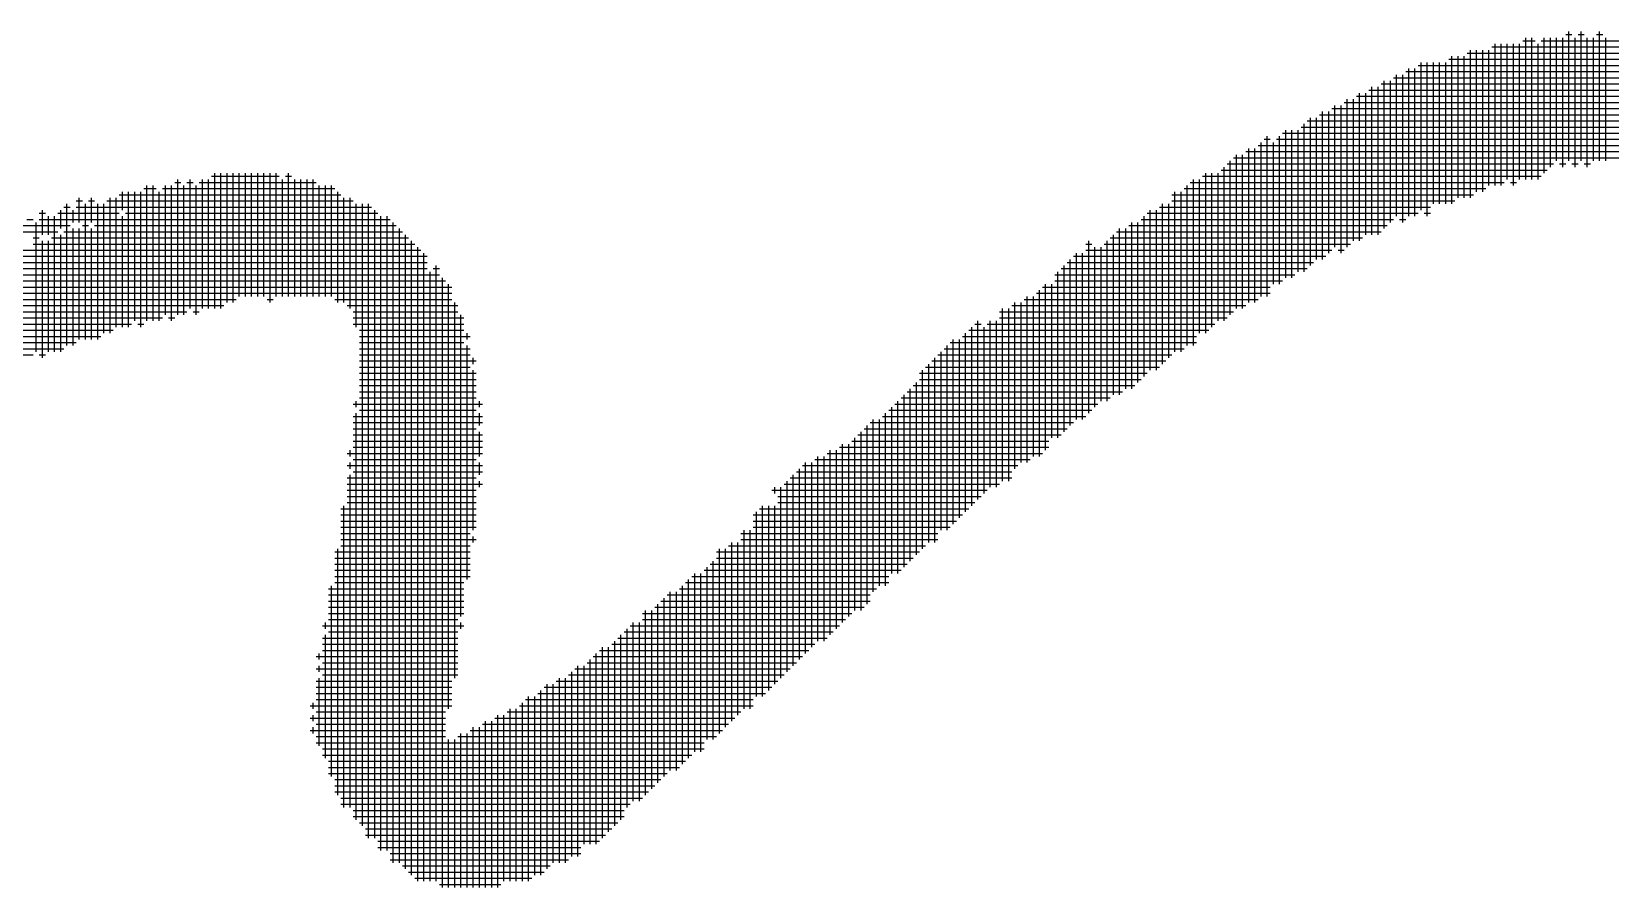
# Model space of a CAD drawing. Header units: feet. Extents: x 0 to 708085, y 0 to 237600.
# Drawn here: x 583791 to 584760, y 11336 to 11862 of the extents above; entities that cross this region are included whole.
import ezdxf

# ---------------------------------------------------------------- set-up
doc = ezdxf.new("R2010")
doc.units = ezdxf.units.FT
doc.header["$LTSCALE"] = 2200
doc.header["$MEASUREMENT"] = 0
doc.layers.add('CX-MISC', color=2, linetype='CONTINUOUS')

msp = doc.modelspace()

# ---------------------------------------------------------------- linework, layer by layer
at = {"layer": 'CX-MISC'}
for p, q in [((584708.32, 11771.14, 9817.04), (584708.32, 11858.08, 9817.04)), ((584712.1, 11771.14, 9817.04), (584712.1, 11858.08, 9817.04)), ((584719.66, 11774.92, 9817.04), (584719.66, 11858.08, 9817.04)), ((584723.44, 11778.7, 9817.04), (584723.44, 11858.08, 9817.04)), ((584727.22, 11782.48, 9817.04), (584727.22, 11858.08, 9817.04)), ((584731, 11778.7, 9817.04), (584731, 11858.08, 9817.04)), ((584732.89, 11859.97, 9817.04), (584736.67, 11859.97, 9817.04)), ((584734.78, 11782.48, 9817.04), (584734.78, 11861.86, 9817.04)), ((584738.56, 11778.7, 9817.04), (584738.56, 11858.08, 9817.04)), ((584740.45, 11859.97, 9817.04), (584744.23, 11859.97, 9817.04)), ((584742.34, 11782.48, 9817.04), (584742.34, 11861.86, 9817.04)), ((584746.12, 11778.7, 9817.04), (584746.12, 11858.08, 9817.04)), ((584749.9, 11782.48, 9817.04), (584749.9, 11858.08, 9817.04)), ((584751.79, 11859.97, 9817.04), (584755.57, 11859.97, 9817.04)), ((584753.68, 11782.48, 9817.04), (584753.68, 11861.86, 9817.04)), ((584757.46, 11782.48, 9817.04), (584757.46, 11858.08, 9817.04)), ((584672.41, 11848.63, 9817.04), (584789.59, 11848.63, 9817.04)), ((584674.3, 11759.8, 9817.04), (584674.3, 11850.52, 9817.04)), ((584678.08, 11763.58, 9817.04), (584678.08, 11850.52, 9817.04)), ((584681.86, 11763.58, 9817.04), (584681.86, 11850.52, 9817.04)), ((584685.64, 11767.36, 9817.04), (584685.64, 11850.52, 9817.04)), ((584687.53, 11852.41, 9817.04), (584782.03, 11852.41, 9817.04)), ((584689.42, 11767.36, 9817.04), (584689.42, 11854.3, 9817.04)), ((584693.2, 11767.36, 9817.04), (584693.2, 11854.3, 9817.04)), ((584696.98, 11771.14, 9817.04), (584696.98, 11854.3, 9817.04)), ((584700.76, 11767.36, 9817.04), (584700.76, 11854.3, 9817.04)), ((584704.54, 11771.14, 9817.04), (584704.54, 11854.3, 9817.04)), ((584706.43, 11856.19, 9817.04), (584713.99, 11856.19, 9817.04)), ((584715.88, 11771.14, 9817.04), (584715.88, 11854.3, 9817.04)), ((584717.77, 11856.19, 9817.04), (584774.47, 11856.19, 9817.04)), ((584636.5, 11748.46, 9817.04), (584636.5, 11839.18, 9817.04)), ((584640.28, 11748.46, 9817.04), (584640.28, 11839.18, 9817.04)), ((584642.17, 11841.07, 9817.04), (584804.71, 11841.07, 9817.04)), ((584644.06, 11752.24, 9817.04), (584644.06, 11842.96, 9817.04)), ((584647.84, 11748.46, 9817.04), (584647.84, 11842.96, 9817.04)), ((584651.62, 11756.02, 9817.04), (584651.62, 11842.96, 9817.04)), ((584655.4, 11756.02, 9817.04), (584655.4, 11842.96, 9817.04)), ((584659.18, 11756.02, 9817.04), (584659.18, 11842.96, 9817.04)), ((584661.07, 11844.85, 9817.04), (584800.93, 11844.85, 9817.04)), ((584662.96, 11756.02, 9817.04), (584662.96, 11846.74, 9817.04)), ((584666.74, 11759.8, 9817.04), (584666.74, 11846.74, 9817.04)), ((584670.52, 11759.8, 9817.04), (584670.52, 11846.74, 9817.04)), ((584619.49, 11829.73, 9817.04), (584823.61, 11829.73, 9817.04)), ((584621.38, 11740.9, 9817.04), (584621.38, 11831.62, 9817.04)), ((584625.16, 11744.68, 9817.04), (584625.16, 11831.62, 9817.04)), ((584627.05, 11833.51, 9817.04), (584819.83, 11833.51, 9817.04)), ((584628.94, 11748.46, 9817.04), (584628.94, 11835.4, 9817.04)), ((584632.72, 11744.68, 9817.04), (584632.72, 11835.4, 9817.04)), ((584634.61, 11837.29, 9817.04), (584812.27, 11837.29, 9817.04)), ((584598.7, 11729.56, 9817.04), (584598.7, 11820.28, 9817.04)), ((584602.48, 11733.34, 9817.04), (584602.48, 11820.28, 9817.04)), ((584604.37, 11822.17, 9817.04), (584834.95, 11822.17, 9817.04)), ((584606.26, 11733.34, 9817.04), (584606.26, 11824.06, 9817.04)), ((584610.04, 11737.12, 9817.04), (584610.04, 11824.06, 9817.04)), ((584611.93, 11825.95, 9817.04), (584827.39, 11825.95, 9817.04)), ((584613.82, 11737.12, 9817.04), (584613.82, 11827.84, 9817.04)), ((584617.6, 11737.12, 9817.04), (584617.6, 11827.84, 9817.04)), ((584581.69, 11810.83, 9817.04), (584846.29, 11810.83, 9817.04)), ((584583.58, 11722, 9817.04), (584583.58, 11812.72, 9817.04)), ((584587.36, 11725.78, 9817.04), (584587.36, 11812.72, 9817.04)), ((584589.25, 11814.61, 9817.04), (584842.51, 11814.61, 9817.04)), ((584591.14, 11729.56, 9817.04), (584591.14, 11816.5, 9817.04)), ((584594.92, 11725.78, 9817.04), (584594.92, 11816.5, 9817.04)), ((584596.81, 11818.39, 9817.04), (584842.51, 11818.39, 9817.04)), ((584560.9, 11710.66, 9817.04), (584560.9, 11801.38, 9817.04)), ((584564.68, 11710.66, 9817.04), (584564.68, 11801.38, 9817.04)), ((584568.46, 11714.44, 9817.04), (584568.46, 11801.38, 9817.04)), ((584570.35, 11803.27, 9817.04), (584853.85, 11803.27, 9817.04)), ((584572.24, 11714.44, 9817.04), (584572.24, 11805.16, 9817.04)), ((584574.13, 11807.05, 9817.04), (584850.07, 11807.05, 9817.04)), ((584576.02, 11718.22, 9817.04), (584576.02, 11808.94, 9817.04)), ((584579.8, 11722, 9817.04), (584579.8, 11808.94, 9817.04)), ((584538.22, 11695.54, 9817.04), (584538.22, 11790.04, 9817.04)), ((584542, 11695.54, 9817.04), (584542, 11790.04, 9817.04)), ((584543.89, 11791.93, 9817.04), (584861.41, 11791.93, 9817.04)), ((584545.78, 11699.32, 9817.04), (584545.78, 11793.82, 9817.04)), ((584547.67, 11795.71, 9817.04), (584551.45, 11795.71, 9817.04)), ((584549.56, 11699.32, 9817.04), (584549.56, 11797.6, 9817.04)), ((584553.34, 11706.88, 9817.04), (584553.34, 11793.82, 9817.04)), ((584555.23, 11795.71, 9817.04), (584857.63, 11795.71, 9817.04)), ((584557.12, 11706.88, 9817.04), (584557.12, 11797.6, 9817.04)), ((584559.01, 11799.49, 9817.04), (584857.63, 11799.49, 9817.04)), ((584524.99, 11780.59, 9817.04), (584725.33, 11780.59, 9817.04)), ((584526.88, 11687.98, 9817.04), (584526.88, 11782.48, 9817.04)), ((584528.77, 11784.37, 9817.04), (584865.19, 11784.37, 9817.04)), ((584530.66, 11691.76, 9817.04), (584530.66, 11786.26, 9817.04)), ((584534.44, 11691.76, 9817.04), (584534.44, 11786.26, 9817.04)), ((584536.33, 11788.15, 9817.04), (584861.41, 11788.15, 9817.04)), ((584729.11, 11780.59, 9817.04), (584732.89, 11780.59, 9817.04)), ((584736.67, 11780.59, 9817.04), (584740.45, 11780.59, 9817.04)), ((584744.23, 11780.59, 9817.04), (584748.01, 11780.59, 9817.04)), ((583880.5, 11687.98, 9817.04), (583880.5, 11771.14, 9817.04)), ((583888.06, 11691.76, 9817.04), (583888.06, 11771.14, 9817.04)), ((583895.62, 11691.76, 9817.04), (583895.62, 11771.14, 9817.04)), ((583899.4, 11691.76, 9817.04), (583899.4, 11771.14, 9817.04)), ((583901.29, 11773.03, 9817.04), (583942.87, 11773.03, 9817.04)), ((583903.18, 11691.76, 9817.04), (583903.18, 11774.92, 9817.04)), ((583906.96, 11691.76, 9817.04), (583906.96, 11774.92, 9817.04)), ((583910.74, 11695.54, 9817.04), (583910.74, 11774.92, 9817.04)), ((583914.52, 11695.54, 9817.04), (583914.52, 11774.92, 9817.04)), ((583918.3, 11699.32, 9817.04), (583918.3, 11774.92, 9817.04)), ((583922.08, 11699.32, 9817.04), (583922.08, 11774.92, 9817.04)), ((583925.86, 11699.32, 9817.04), (583925.86, 11774.92, 9817.04)), ((583929.64, 11699.32, 9817.04), (583929.64, 11774.92, 9817.04)), ((583933.42, 11699.32, 9817.04), (583933.42, 11774.92, 9817.04)), ((583937.2, 11695.54, 9817.04), (583937.2, 11774.92, 9817.04)), ((583940.98, 11699.32, 9817.04), (583940.98, 11774.92, 9817.04)), ((583944.76, 11699.32, 9817.04), (583944.76, 11771.14, 9817.04)), ((583946.65, 11773.03, 9817.04), (583950.43, 11773.03, 9817.04)), ((583948.54, 11699.32, 9817.04), (583948.54, 11774.92, 9817.04)), ((583952.32, 11699.32, 9817.04), (583952.32, 11771.14, 9817.04)), ((583956.1, 11699.32, 9817.04), (583956.1, 11771.14, 9817.04)), ((583959.88, 11699.32, 9817.04), (583959.88, 11771.14, 9817.04)), ((583963.66, 11699.32, 9817.04), (583963.66, 11771.14, 9817.04)), ((584504.2, 11669.08, 9817.04), (584504.2, 11771.14, 9817.04)), ((584507.98, 11676.64, 9817.04), (584507.98, 11771.14, 9817.04)), ((584509.87, 11773.03, 9817.04), (584717.77, 11773.03, 9817.04)), ((584511.76, 11676.64, 9817.04), (584511.76, 11774.92, 9817.04)), ((584515.54, 11680.42, 9817.04), (584515.54, 11774.92, 9817.04)), ((584519.32, 11684.2, 9817.04), (584519.32, 11774.92, 9817.04)), ((584521.21, 11776.81, 9817.04), (584721.55, 11776.81, 9817.04)), ((584523.1, 11684.2, 9817.04), (584523.1, 11778.7, 9817.04)), ((583844.59, 11761.69, 9817.04), (583980.67, 11761.69, 9817.04)), ((583846.48, 11752.24, 9817.04), (583846.48, 11763.58, 9817.04)), ((583850.26, 11680.42, 9817.04), (583850.26, 11763.58, 9817.04)), ((583854.04, 11684.2, 9817.04), (583854.04, 11763.58, 9817.04)), ((583857.82, 11680.42, 9817.04), (583857.82, 11763.58, 9817.04)), ((583859.71, 11765.47, 9817.04), (583867.27, 11765.47, 9817.04)), ((583861.6, 11684.2, 9817.04), (583861.6, 11767.36, 9817.04)), ((583865.38, 11684.2, 9817.04), (583865.38, 11767.36, 9817.04)), ((583869.16, 11684.2, 9817.04), (583869.16, 11763.58, 9817.04)), ((583871.05, 11765.47, 9817.04), (583976.89, 11765.47, 9817.04)), ((583872.94, 11687.98, 9817.04), (583872.94, 11767.36, 9817.04)), ((583876.72, 11684.2, 9817.04), (583876.72, 11767.36, 9817.04)), ((583878.61, 11769.25, 9817.04), (583882.39, 11769.25, 9817.04)), ((583884.28, 11687.98, 9817.04), (583884.28, 11767.36, 9817.04)), ((583886.17, 11769.25, 9817.04), (583889.95, 11769.25, 9817.04)), ((583891.84, 11687.98, 9817.04), (583891.84, 11767.36, 9817.04)), ((583893.73, 11769.25, 9817.04), (583965.55, 11769.25, 9817.04)), ((583967.44, 11699.32, 9817.04), (583967.44, 11767.36, 9817.04)), ((583971.22, 11699.32, 9817.04), (583971.22, 11767.36, 9817.04)), ((583975, 11699.32, 9817.04), (583975, 11767.36, 9817.04)), ((583978.78, 11695.54, 9817.04), (583978.78, 11763.58, 9817.04)), ((584490.97, 11761.69, 9817.04), (584676.19, 11761.69, 9817.04)), ((584492.86, 11665.3, 9817.04), (584492.86, 11763.58, 9817.04)), ((584496.64, 11665.3, 9817.04), (584496.64, 11763.58, 9817.04)), ((584498.53, 11765.47, 9817.04), (584683.75, 11765.47, 9817.04)), ((584500.42, 11669.08, 9817.04), (584500.42, 11767.36, 9817.04)), ((584502.31, 11769.25, 9817.04), (584695.09, 11769.25, 9817.04)), ((584698.87, 11769.25, 9817.04), (584702.65, 11769.25, 9817.04)), ((583797.34, 11737.12, 9817.04), (583797.34, 11752.24, 9817.04)), ((583808.68, 11740.9, 9817.04), (583808.68, 11752.24, 9817.04)), ((583810.57, 11754.13, 9817.04), (583814.35, 11754.13, 9817.04)), ((583812.46, 11669.08, 9817.04), (583812.46, 11756.02, 9817.04)), ((583816.24, 11744.68, 9817.04), (583816.24, 11752.24, 9817.04)), ((583818.13, 11757.91, 9817.04), (583821.91, 11757.91, 9817.04)), ((583818.13, 11754.13, 9817.04), (583999.57, 11754.13, 9817.04)), ((583820.02, 11744.68, 9817.04), (583820.02, 11759.8, 9817.04)), ((583823.8, 11672.86, 9817.04), (583823.8, 11756.02, 9817.04)), ((583825.69, 11757.91, 9817.04), (583829.47, 11757.91, 9817.04)), ((583827.58, 11744.68, 9817.04), (583827.58, 11759.8, 9817.04)), ((583831.36, 11672.86, 9817.04), (583831.36, 11756.02, 9817.04)), ((583835.14, 11676.64, 9817.04), (583835.14, 11756.02, 9817.04)), ((583837.03, 11757.91, 9817.04), (583988.23, 11757.91, 9817.04)), ((583838.92, 11676.64, 9817.04), (583838.92, 11759.8, 9817.04)), ((583842.7, 11680.42, 9817.04), (583842.7, 11759.8, 9817.04)), ((583982.56, 11695.54, 9817.04), (583982.56, 11759.8, 9817.04)), ((583986.34, 11691.76, 9817.04), (583986.34, 11759.8, 9817.04)), ((583990.12, 11680.42, 9817.04), (583990.12, 11756.02, 9817.04)), ((583993.9, 11374.24, 9817.04), (583993.9, 11756.02, 9817.04)), ((583997.68, 11366.68, 9817.04), (583997.68, 11756.02, 9817.04)), ((584001.46, 11366.68, 9817.04), (584001.46, 11752.24, 9817.04)), ((584477.74, 11653.96, 9817.04), (584477.74, 11752.24, 9817.04)), ((584481.52, 11653.96, 9817.04), (584481.52, 11752.24, 9817.04)), ((584483.41, 11754.13, 9817.04), (584649.73, 11754.13, 9817.04)), ((584485.3, 11657.74, 9817.04), (584485.3, 11756.02, 9817.04)), ((584489.08, 11661.52, 9817.04), (584489.08, 11756.02, 9817.04)), ((584490.97, 11757.91, 9817.04), (584664.85, 11757.91, 9817.04)), ((583784.11, 11742.79, 9817.04), (583814.35, 11742.79, 9817.04)), ((583787.89, 11746.57, 9817.04), (583791.67, 11746.57, 9817.04)), ((583793.56, 11665.3, 9817.04), (583793.56, 11744.68, 9817.04)), ((583795.45, 11750.35, 9817.04), (583799.23, 11750.35, 9817.04)), ((583795.45, 11746.57, 9817.04), (584010.91, 11746.57, 9817.04)), ((583801.12, 11737.12, 9817.04), (583801.12, 11748.46, 9817.04)), ((583804.9, 11665.3, 9817.04), (583804.9, 11748.46, 9817.04)), ((583806.79, 11750.35, 9817.04), (583844.59, 11750.35, 9817.04)), ((583821.91, 11742.79, 9817.04), (583825.69, 11742.79, 9817.04)), ((583829.47, 11742.79, 9817.04), (584014.69, 11742.79, 9817.04)), ((583846.48, 11680.42, 9817.04), (583846.48, 11748.46, 9817.04)), ((583848.37, 11750.35, 9817.04), (584003.35, 11750.35, 9817.04)), ((584005.24, 11359.12, 9817.04), (584005.24, 11748.46, 9817.04)), ((584009.02, 11359.12, 9817.04), (584009.02, 11748.46, 9817.04)), ((584012.8, 11351.56, 9817.04), (584012.8, 11744.68, 9817.04)), ((584464.51, 11742.79, 9817.04), (584623.27, 11742.79, 9817.04)), ((584466.4, 11642.62, 9817.04), (584466.4, 11744.68, 9817.04)), ((584470.18, 11646.4, 9817.04), (584470.18, 11744.68, 9817.04)), ((584472.07, 11746.57, 9817.04), (584627.05, 11746.57, 9817.04)), ((584473.96, 11650.18, 9817.04), (584473.96, 11748.46, 9817.04)), ((584475.85, 11750.35, 9817.04), (584642.17, 11750.35, 9817.04)), ((584630.83, 11746.57, 9817.04), (584634.61, 11746.57, 9817.04)), ((584645.95, 11750.35, 9817.04), (584649.73, 11750.35, 9817.04)), ((583765.21, 11739.01, 9817.04), (583806.79, 11739.01, 9817.04)), ((583791.67, 11735.23, 9817.04), (583795.45, 11735.23, 9817.04)), ((583797.34, 11661.52, 9817.04), (583797.34, 11733.34, 9817.04)), ((583801.12, 11665.3, 9817.04), (583801.12, 11733.34, 9817.04)), ((583803.01, 11735.23, 9817.04), (584022.25, 11735.23, 9817.04)), ((583808.68, 11665.3, 9817.04), (583808.68, 11737.12, 9817.04)), ((583810.57, 11739.01, 9817.04), (584018.47, 11739.01, 9817.04)), ((583816.24, 11669.08, 9817.04), (583816.24, 11740.9, 9817.04)), ((583820.02, 11672.86, 9817.04), (583820.02, 11740.9, 9817.04)), ((583827.58, 11672.86, 9817.04), (583827.58, 11740.9, 9817.04)), ((584016.58, 11351.56, 9817.04), (584016.58, 11740.9, 9817.04)), ((584020.36, 11347.78, 9817.04), (584020.36, 11737.12, 9817.04)), ((584024.14, 11344, 9817.04), (584024.14, 11733.34, 9817.04)), ((584439.94, 11627.5, 9817.04), (584439.94, 11733.34, 9817.04)), ((584451.28, 11635.06, 9817.04), (584451.28, 11733.34, 9817.04)), ((584453.17, 11735.23, 9817.04), (584608.15, 11735.23, 9817.04)), ((584455.06, 11638.84, 9817.04), (584455.06, 11737.12, 9817.04)), ((584456.95, 11739.01, 9817.04), (584619.49, 11739.01, 9817.04)), ((584458.84, 11638.84, 9817.04), (584458.84, 11740.9, 9817.04)), ((584462.62, 11642.62, 9817.04), (584462.62, 11740.9, 9817.04)), ((583723.63, 11727.67, 9817.04), (584029.81, 11727.67, 9817.04)), ((583765.21, 11723.89, 9817.04), (584033.59, 11723.89, 9817.04)), ((583791.67, 11731.45, 9817.04), (584026.03, 11731.45, 9817.04)), ((584027.92, 11340.22, 9817.04), (584027.92, 11729.56, 9817.04)), ((584031.7, 11340.22, 9817.04), (584031.7, 11725.78, 9817.04)), ((584430.49, 11723.89, 9817.04), (584585.47, 11723.89, 9817.04)), ((584432.38, 11623.72, 9817.04), (584432.38, 11725.78, 9817.04)), ((584436.16, 11623.72, 9817.04), (584436.16, 11725.78, 9817.04)), ((584438.05, 11731.45, 9817.04), (584441.83, 11731.45, 9817.04)), ((584438.05, 11727.67, 9817.04), (584589.25, 11727.67, 9817.04)), ((584443.72, 11631.28, 9817.04), (584443.72, 11729.56, 9817.04)), ((584447.5, 11635.06, 9817.04), (584447.5, 11729.56, 9817.04)), ((584449.39, 11731.45, 9817.04), (584600.59, 11731.45, 9817.04)), ((584593.03, 11727.67, 9817.04), (584596.81, 11727.67, 9817.04)), ((583697.17, 11716.33, 9817.04), (584033.59, 11716.33, 9817.04)), ((583704.73, 11720.11, 9817.04), (584033.59, 11720.11, 9817.04)), ((583734.97, 11712.55, 9817.04), (584041.15, 11712.55, 9817.04)), ((584035.48, 11340.22, 9817.04), (584035.48, 11714.44, 9817.04)), ((584037.37, 11716.33, 9817.04), (584041.15, 11716.33, 9817.04)), ((584039.26, 11340.22, 9817.04), (584039.26, 11718.22, 9817.04)), ((584419.15, 11712.55, 9817.04), (584566.57, 11712.55, 9817.04)), ((584421.04, 11612.38, 9817.04), (584421.04, 11714.44, 9817.04)), ((584422.93, 11716.33, 9817.04), (584574.13, 11716.33, 9817.04)), ((584424.82, 11616.16, 9817.04), (584424.82, 11718.22, 9817.04)), ((584426.71, 11720.11, 9817.04), (584577.91, 11720.11, 9817.04)), ((584428.6, 11619.94, 9817.04), (584428.6, 11722, 9817.04)), ((583712.29, 11704.99, 9817.04), (584048.71, 11704.99, 9817.04)), ((583723.63, 11708.77, 9817.04), (584044.93, 11708.77, 9817.04)), ((584043.04, 11336.44, 9817.04), (584043.04, 11710.66, 9817.04)), ((584046.82, 11446.06, 9817.04), (584046.82, 11706.88, 9817.04)), ((584409.7, 11601.04, 9817.04), (584409.7, 11703.1, 9817.04)), ((584411.59, 11704.99, 9817.04), (584551.45, 11704.99, 9817.04)), ((584413.48, 11604.82, 9817.04), (584413.48, 11706.88, 9817.04)), ((584417.26, 11612.38, 9817.04), (584417.26, 11706.88, 9817.04)), ((584419.15, 11708.77, 9817.04), (584559.01, 11708.77, 9817.04)), ((583682.05, 11693.65, 9817.04), (583908.85, 11693.65, 9817.04)), ((583697.17, 11697.43, 9817.04), (583916.41, 11697.43, 9817.04)), ((583704.73, 11701.21, 9817.04), (584048.71, 11701.21, 9817.04)), ((583935.31, 11697.43, 9817.04), (583939.09, 11697.43, 9817.04)), ((583976.89, 11697.43, 9817.04), (584048.71, 11697.43, 9817.04)), ((583984.45, 11693.65, 9817.04), (584052.49, 11693.65, 9817.04)), ((584050.6, 11464.96, 9817.04), (584050.6, 11695.54, 9817.04)), ((584392.69, 11693.65, 9817.04), (584536.33, 11693.65, 9817.04)), ((584394.58, 11593.48, 9817.04), (584394.58, 11695.54, 9817.04)), ((584398.36, 11597.26, 9817.04), (584398.36, 11695.54, 9817.04)), ((584400.25, 11697.43, 9817.04), (584543.89, 11697.43, 9817.04)), ((584402.14, 11597.26, 9817.04), (584402.14, 11699.32, 9817.04)), ((584405.92, 11601.04, 9817.04), (584405.92, 11699.32, 9817.04)), ((584407.81, 11701.21, 9817.04), (584551.45, 11701.21, 9817.04)), ((583663.15, 11686.09, 9817.04), (583871.05, 11686.09, 9817.04)), ((583674.49, 11689.87, 9817.04), (583886.17, 11689.87, 9817.04)), ((583874.83, 11686.09, 9817.04), (583878.61, 11686.09, 9817.04)), ((583889.95, 11689.87, 9817.04), (583893.73, 11689.87, 9817.04)), ((583988.23, 11689.87, 9817.04), (584052.49, 11689.87, 9817.04)), ((583988.23, 11686.09, 9817.04), (584056.27, 11686.09, 9817.04)), ((584054.38, 11502.76, 9817.04), (584054.38, 11687.98, 9817.04)), ((584371.9, 11574.58, 9817.04), (584371.9, 11684.2, 9817.04)), ((584379.46, 11582.14, 9817.04), (584379.46, 11684.2, 9817.04)), ((584383.24, 11582.14, 9817.04), (584383.24, 11684.2, 9817.04)), ((584385.13, 11689.87, 9817.04), (584528.77, 11689.87, 9817.04)), ((584385.13, 11686.09, 9817.04), (584524.99, 11686.09, 9817.04)), ((584387.02, 11585.92, 9817.04), (584387.02, 11691.76, 9817.04)), ((584390.8, 11585.92, 9817.04), (584390.8, 11691.76, 9817.04)), ((583644.25, 11674.75, 9817.04), (583833.25, 11674.75, 9817.04)), ((583651.81, 11678.53, 9817.04), (583840.81, 11678.53, 9817.04)), ((583655.59, 11682.31, 9817.04), (583852.15, 11682.31, 9817.04)), ((583855.93, 11682.31, 9817.04), (583859.71, 11682.31, 9817.04)), ((583988.23, 11682.31, 9817.04), (584056.27, 11682.31, 9817.04)), ((583992.01, 11678.53, 9817.04), (584056.27, 11678.53, 9817.04)), ((583992.01, 11674.75, 9817.04), (584060.05, 11674.75, 9817.04)), ((584058.16, 11672.86, 9817.04), (584058.16, 11676.64, 9817.04)), ((584362.45, 11674.75, 9817.04), (584506.09, 11674.75, 9817.04)), ((584364.34, 11567.02, 9817.04), (584364.34, 11676.64, 9817.04)), ((584366.23, 11678.53, 9817.04), (584513.65, 11678.53, 9817.04)), ((584368.12, 11570.8, 9817.04), (584368.12, 11680.42, 9817.04)), ((584370.01, 11682.31, 9817.04), (584373.79, 11682.31, 9817.04)), ((584375.68, 11578.36, 9817.04), (584375.68, 11680.42, 9817.04)), ((584377.57, 11682.31, 9817.04), (584517.43, 11682.31, 9817.04)), ((583542.19, 11667.19, 9817.04), (583810.57, 11667.19, 9817.04)), ((583636.69, 11670.97, 9817.04), (583818.13, 11670.97, 9817.04)), ((583992.01, 11670.97, 9817.04), (584056.27, 11670.97, 9817.04)), ((583992.01, 11667.19, 9817.04), (584060.05, 11667.19, 9817.04)), ((584058.16, 11525.44, 9817.04), (584058.16, 11669.08, 9817.04)), ((584349.22, 11555.68, 9817.04), (584349.22, 11665.3, 9817.04)), ((584351.11, 11667.19, 9817.04), (584498.53, 11667.19, 9817.04)), ((584353, 11555.68, 9817.04), (584353, 11669.08, 9817.04)), ((584354.89, 11670.97, 9817.04), (584506.09, 11670.97, 9817.04)), ((584356.78, 11559.46, 9817.04), (584356.78, 11672.86, 9817.04)), ((584360.56, 11563.24, 9817.04), (584360.56, 11672.86, 9817.04)), ((583542.19, 11663.41, 9817.04), (583791.67, 11663.41, 9817.04)), ((583795.45, 11663.41, 9817.04), (583799.23, 11663.41, 9817.04)), ((583992.01, 11663.41, 9817.04), (584060.05, 11663.41, 9817.04)), ((583992.01, 11659.63, 9817.04), (584063.83, 11659.63, 9817.04)), ((583992.01, 11655.85, 9817.04), (584060.05, 11655.85, 9817.04)), ((584061.94, 11657.74, 9817.04), (584061.94, 11661.52, 9817.04)), ((584339.77, 11655.85, 9817.04), (584483.41, 11655.85, 9817.04)), ((584341.66, 11548.12, 9817.04), (584341.66, 11657.74, 9817.04)), ((584343.55, 11659.63, 9817.04), (584487.19, 11659.63, 9817.04)), ((584345.44, 11548.12, 9817.04), (584345.44, 11661.52, 9817.04)), ((584347.33, 11663.41, 9817.04), (584490.97, 11663.41, 9817.04)), ((583992.01, 11652.07, 9817.04), (584063.83, 11652.07, 9817.04)), ((583992.01, 11648.29, 9817.04), (584063.83, 11648.29, 9817.04)), ((584061.94, 11555.68, 9817.04), (584061.94, 11653.96, 9817.04)), ((584334.1, 11540.56, 9817.04), (584334.1, 11646.4, 9817.04)), ((584335.99, 11652.07, 9817.04), (584475.85, 11652.07, 9817.04)), ((584335.99, 11648.29, 9817.04), (584472.07, 11648.29, 9817.04)), ((584337.88, 11544.34, 9817.04), (584337.88, 11653.96, 9817.04)), ((583990.12, 11631.28, 9817.04), (583990.12, 11635.06, 9817.04)), ((583992.01, 11644.51, 9817.04), (584063.83, 11644.51, 9817.04)), ((583992.01, 11640.73, 9817.04), (584063.83, 11640.73, 9817.04)), ((583992.01, 11636.95, 9817.04), (584063.83, 11636.95, 9817.04)), ((584065.72, 11631.28, 9817.04), (584065.72, 11635.06, 9817.04)), ((584322.76, 11529.22, 9817.04), (584322.76, 11635.06, 9817.04)), ((584324.65, 11636.95, 9817.04), (584453.17, 11636.95, 9817.04)), ((584326.54, 11533, 9817.04), (584326.54, 11638.84, 9817.04)), ((584328.43, 11640.73, 9817.04), (584460.73, 11640.73, 9817.04)), ((584330.32, 11536.78, 9817.04), (584330.32, 11642.62, 9817.04)), ((584332.21, 11644.51, 9817.04), (584468.29, 11644.51, 9817.04)), ((583988.23, 11633.17, 9817.04), (584067.61, 11633.17, 9817.04)), ((583988.23, 11625.61, 9817.04), (584067.61, 11625.61, 9817.04)), ((583990.12, 11378.02, 9817.04), (583990.12, 11627.5, 9817.04)), ((583992.01, 11629.39, 9817.04), (584063.83, 11629.39, 9817.04)), ((584065.72, 11619.94, 9817.04), (584065.72, 11627.5, 9817.04)), ((584313.31, 11625.61, 9817.04), (584438.05, 11625.61, 9817.04)), ((584315.2, 11521.66, 9817.04), (584315.2, 11627.5, 9817.04)), ((584317.09, 11629.39, 9817.04), (584441.83, 11629.39, 9817.04)), ((584318.98, 11529.22, 9817.04), (584318.98, 11631.28, 9817.04)), ((584320.87, 11633.17, 9817.04), (584445.61, 11633.17, 9817.04)), ((583988.23, 11621.83, 9817.04), (584067.61, 11621.83, 9817.04)), ((583988.23, 11618.05, 9817.04), (584063.83, 11618.05, 9817.04)), ((584065.72, 11601.04, 9817.04), (584065.72, 11616.16, 9817.04)), ((584300.08, 11506.54, 9817.04), (584300.08, 11616.16, 9817.04)), ((584301.97, 11618.05, 9817.04), (584426.71, 11618.05, 9817.04)), ((584303.86, 11510.32, 9817.04), (584303.86, 11619.94, 9817.04)), ((584305.75, 11621.83, 9817.04), (584430.49, 11621.83, 9817.04)), ((584307.64, 11517.88, 9817.04), (584307.64, 11623.72, 9817.04)), ((584311.42, 11521.66, 9817.04), (584311.42, 11623.72, 9817.04)), ((583988.23, 11614.27, 9817.04), (584067.61, 11614.27, 9817.04)), ((583988.23, 11610.49, 9817.04), (584067.61, 11610.49, 9817.04)), ((583988.23, 11606.71, 9817.04), (584067.61, 11606.71, 9817.04)), ((584286.85, 11606.71, 9817.04), (584415.37, 11606.71, 9817.04)), ((584288.74, 11498.98, 9817.04), (584288.74, 11608.6, 9817.04)), ((584292.52, 11502.76, 9817.04), (584292.52, 11608.6, 9817.04)), ((584294.41, 11610.49, 9817.04), (584415.37, 11610.49, 9817.04)), ((584296.3, 11506.54, 9817.04), (584296.3, 11612.38, 9817.04)), ((584298.19, 11614.27, 9817.04), (584422.93, 11614.27, 9817.04)), ((583984.45, 11602.93, 9817.04), (584067.61, 11602.93, 9817.04)), ((583986.34, 11601.04, 9817.04), (583986.34, 11604.82, 9817.04)), ((583986.34, 11593.48, 9817.04), (583986.34, 11597.26, 9817.04)), ((583988.23, 11599.15, 9817.04), (584063.83, 11599.15, 9817.04)), ((584065.72, 11589.7, 9817.04), (584065.72, 11597.26, 9817.04)), ((584266.06, 11480.08, 9817.04), (584266.06, 11597.26, 9817.04)), ((584269.84, 11483.86, 9817.04), (584269.84, 11597.26, 9817.04)), ((584271.73, 11599.15, 9817.04), (584404.03, 11599.15, 9817.04)), ((584273.62, 11487.64, 9817.04), (584273.62, 11601.04, 9817.04)), ((584277.4, 11487.64, 9817.04), (584277.4, 11601.04, 9817.04)), ((584279.29, 11602.93, 9817.04), (584411.59, 11602.93, 9817.04)), ((584281.18, 11491.42, 9817.04), (584281.18, 11604.82, 9817.04)), ((584284.96, 11495.2, 9817.04), (584284.96, 11604.82, 9817.04)), ((583984.45, 11595.37, 9817.04), (584067.61, 11595.37, 9817.04)), ((583984.45, 11587.81, 9817.04), (584063.83, 11587.81, 9817.04)), ((583986.34, 11385.58, 9817.04), (583986.34, 11589.7, 9817.04)), ((583988.23, 11591.59, 9817.04), (584067.61, 11591.59, 9817.04)), ((584256.61, 11587.81, 9817.04), (584392.69, 11587.81, 9817.04)), ((584258.5, 11472.52, 9817.04), (584258.5, 11589.7, 9817.04)), ((584260.39, 11591.59, 9817.04), (584392.69, 11591.59, 9817.04)), ((584262.28, 11476.3, 9817.04), (584262.28, 11593.48, 9817.04)), ((584264.17, 11595.37, 9817.04), (584396.47, 11595.37, 9817.04)), ((583984.45, 11584.03, 9817.04), (584067.61, 11584.03, 9817.04)), ((583984.45, 11580.25, 9817.04), (584063.83, 11580.25, 9817.04)), ((584065.72, 11582.14, 9817.04), (584065.72, 11585.92, 9817.04)), ((584245.27, 11580.25, 9817.04), (584377.57, 11580.25, 9817.04)), ((584247.16, 11578.36, 9817.04), (584247.16, 11582.14, 9817.04)), ((584250.94, 11464.96, 9817.04), (584250.94, 11582.14, 9817.04)), ((584252.83, 11584.03, 9817.04), (584385.13, 11584.03, 9817.04)), ((584254.72, 11468.74, 9817.04), (584254.72, 11585.92, 9817.04)), ((583980.67, 11568.91, 9817.04), (584063.83, 11568.91, 9817.04)), ((583982.56, 11385.58, 9817.04), (583982.56, 11570.8, 9817.04)), ((583984.45, 11576.47, 9817.04), (584063.83, 11576.47, 9817.04)), ((583984.45, 11572.69, 9817.04), (584063.83, 11572.69, 9817.04)), ((584235.82, 11453.62, 9817.04), (584235.82, 11567.02, 9817.04)), ((584237.71, 11568.91, 9817.04), (584366.23, 11568.91, 9817.04)), ((584239.6, 11453.62, 9817.04), (584239.6, 11570.8, 9817.04)), ((584243.38, 11457.4, 9817.04), (584243.38, 11570.8, 9817.04)), ((584247.16, 11461.18, 9817.04), (584247.16, 11570.8, 9817.04)), ((584249.05, 11576.47, 9817.04), (584373.79, 11576.47, 9817.04)), ((584249.05, 11572.69, 9817.04), (584370.01, 11572.69, 9817.04)), ((583980.67, 11565.13, 9817.04), (584063.83, 11565.13, 9817.04)), ((583980.67, 11561.35, 9817.04), (584063.83, 11561.35, 9817.04)), ((583980.67, 11557.57, 9817.04), (584063.83, 11557.57, 9817.04)), ((584233.93, 11565.13, 9817.04), (584362.45, 11565.13, 9817.04)), ((584233.93, 11561.35, 9817.04), (584358.67, 11561.35, 9817.04)), ((584233.93, 11557.57, 9817.04), (584354.89, 11557.57, 9817.04)), ((583980.67, 11553.79, 9817.04), (584060.05, 11553.79, 9817.04)), ((583980.67, 11550.01, 9817.04), (584063.83, 11550.01, 9817.04)), ((584061.94, 11548.12, 9817.04), (584061.94, 11551.9, 9817.04)), ((584220.7, 11438.5, 9817.04), (584220.7, 11548.12, 9817.04)), ((584224.48, 11442.28, 9817.04), (584224.48, 11548.12, 9817.04)), ((584226.37, 11553.79, 9817.04), (584347.33, 11553.79, 9817.04)), ((584226.37, 11550.01, 9817.04), (584347.33, 11550.01, 9817.04)), ((584228.26, 11446.06, 9817.04), (584228.26, 11555.68, 9817.04)), ((584232.04, 11446.06, 9817.04), (584232.04, 11555.68, 9817.04)), ((583976.89, 11542.45, 9817.04), (584060.05, 11542.45, 9817.04)), ((583976.89, 11538.67, 9817.04), (584060.05, 11538.67, 9817.04)), ((583978.78, 11393.14, 9817.04), (583978.78, 11544.34, 9817.04)), ((583980.67, 11546.23, 9817.04), (584060.05, 11546.23, 9817.04)), ((584211.25, 11542.45, 9817.04), (584335.99, 11542.45, 9817.04)), ((584211.25, 11538.67, 9817.04), (584332.21, 11538.67, 9817.04)), ((584213.14, 11430.94, 9817.04), (584213.14, 11544.34, 9817.04)), ((584216.92, 11434.72, 9817.04), (584216.92, 11544.34, 9817.04)), ((584218.81, 11546.23, 9817.04), (584339.77, 11546.23, 9817.04)), ((583976.89, 11534.89, 9817.04), (584060.05, 11534.89, 9817.04)), ((583976.89, 11531.11, 9817.04), (584060.05, 11531.11, 9817.04)), ((584198.02, 11419.6, 9817.04), (584198.02, 11529.22, 9817.04)), ((584201.8, 11419.6, 9817.04), (584201.8, 11529.22, 9817.04)), ((584203.69, 11531.11, 9817.04), (584324.65, 11531.11, 9817.04)), ((584205.58, 11427.16, 9817.04), (584205.58, 11533, 9817.04)), ((584207.47, 11534.89, 9817.04), (584328.43, 11534.89, 9817.04)), ((584209.36, 11427.16, 9817.04), (584209.36, 11536.78, 9817.04)), ((583973.11, 11519.77, 9817.04), (584056.27, 11519.77, 9817.04)), ((583975, 11404.48, 9817.04), (583975, 11521.66, 9817.04)), ((583976.89, 11527.33, 9817.04), (584060.05, 11527.33, 9817.04)), ((583976.89, 11523.55, 9817.04), (584056.27, 11523.55, 9817.04)), ((584188.57, 11519.77, 9817.04), (584309.53, 11519.77, 9817.04)), ((584190.46, 11412.04, 9817.04), (584190.46, 11521.66, 9817.04)), ((584192.35, 11523.55, 9817.04), (584317.09, 11523.55, 9817.04)), ((584194.24, 11415.82, 9817.04), (584194.24, 11525.44, 9817.04)), ((584196.13, 11527.33, 9817.04), (584317.09, 11527.33, 9817.04)), ((583973.11, 11515.99, 9817.04), (584056.27, 11515.99, 9817.04)), ((583973.11, 11512.21, 9817.04), (584056.27, 11512.21, 9817.04)), ((584175.34, 11400.7, 9817.04), (584175.34, 11510.32, 9817.04)), ((584177.23, 11512.21, 9817.04), (584305.75, 11512.21, 9817.04)), ((584179.12, 11404.48, 9817.04), (584179.12, 11514.1, 9817.04)), ((584181.01, 11515.99, 9817.04), (584305.75, 11515.99, 9817.04)), ((584182.9, 11408.26, 9817.04), (584182.9, 11517.88, 9817.04)), ((584186.68, 11408.26, 9817.04), (584186.68, 11517.88, 9817.04)), ((583973.11, 11508.43, 9817.04), (584056.27, 11508.43, 9817.04)), ((583973.11, 11504.65, 9817.04), (584056.27, 11504.65, 9817.04)), ((583973.11, 11500.87, 9817.04), (584052.49, 11500.87, 9817.04)), ((584165.89, 11504.65, 9817.04), (584294.41, 11504.65, 9817.04)), ((584165.89, 11500.87, 9817.04), (584290.63, 11500.87, 9817.04)), ((584167.78, 11393.14, 9817.04), (584167.78, 11506.54, 9817.04)), ((584171.56, 11396.92, 9817.04), (584171.56, 11506.54, 9817.04)), ((584173.45, 11508.43, 9817.04), (584301.97, 11508.43, 9817.04)), ((583969.33, 11497.09, 9817.04), (584056.27, 11497.09, 9817.04)), ((583969.33, 11489.53, 9817.04), (584052.49, 11489.53, 9817.04)), ((583971.22, 11495.2, 9817.04), (583971.22, 11498.98, 9817.04)), ((583971.22, 11415.82, 9817.04), (583971.22, 11491.42, 9817.04)), ((583973.11, 11493.31, 9817.04), (584052.49, 11493.31, 9817.04)), ((584054.38, 11495.2, 9817.04), (584054.38, 11498.98, 9817.04)), ((584150.77, 11489.53, 9817.04), (584279.29, 11489.53, 9817.04)), ((584152.66, 11378.02, 9817.04), (584152.66, 11491.42, 9817.04)), ((584154.55, 11493.31, 9817.04), (584283.07, 11493.31, 9817.04)), ((584156.44, 11385.58, 9817.04), (584156.44, 11495.2, 9817.04)), ((584158.33, 11497.09, 9817.04), (584286.85, 11497.09, 9817.04)), ((584160.22, 11389.36, 9817.04), (584160.22, 11498.98, 9817.04)), ((584164, 11389.36, 9817.04), (584164, 11498.98, 9817.04)), ((583967.44, 11476.3, 9817.04), (583967.44, 11480.08, 9817.04)), ((583969.33, 11485.75, 9817.04), (584052.49, 11485.75, 9817.04)), ((583969.33, 11481.97, 9817.04), (584052.49, 11481.97, 9817.04)), ((584137.54, 11362.9, 9817.04), (584137.54, 11480.08, 9817.04)), ((584139.43, 11481.97, 9817.04), (584267.95, 11481.97, 9817.04)), ((584141.32, 11366.68, 9817.04), (584141.32, 11483.86, 9817.04)), ((584145.1, 11370.46, 9817.04), (584145.1, 11483.86, 9817.04)), ((584146.99, 11485.75, 9817.04), (584271.73, 11485.75, 9817.04)), ((584148.88, 11374.24, 9817.04), (584148.88, 11487.64, 9817.04)), ((583965.55, 11478.19, 9817.04), (584052.49, 11478.19, 9817.04)), ((583965.55, 11470.63, 9817.04), (584052.49, 11470.63, 9817.04)), ((583967.44, 11468.74, 9817.04), (583967.44, 11472.52, 9817.04)), ((583969.33, 11474.41, 9817.04), (584052.49, 11474.41, 9817.04)), ((584124.31, 11470.63, 9817.04), (584256.61, 11470.63, 9817.04)), ((584126.2, 11355.34, 9817.04), (584126.2, 11472.52, 9817.04)), ((584129.98, 11362.9, 9817.04), (584129.98, 11472.52, 9817.04)), ((584131.87, 11474.41, 9817.04), (584260.39, 11474.41, 9817.04)), ((584133.76, 11362.9, 9817.04), (584133.76, 11476.3, 9817.04)), ((584135.65, 11478.19, 9817.04), (584264.17, 11478.19, 9817.04)), ((583965.55, 11463.07, 9817.04), (584048.71, 11463.07, 9817.04)), ((583967.44, 11423.38, 9817.04), (583967.44, 11464.96, 9817.04)), ((583969.33, 11466.85, 9817.04), (584052.49, 11466.85, 9817.04)), ((584107.3, 11347.78, 9817.04), (584107.3, 11461.18, 9817.04)), ((584111.08, 11351.56, 9817.04), (584111.08, 11461.18, 9817.04)), ((584112.97, 11463.07, 9817.04), (584249.05, 11463.07, 9817.04)), ((584114.86, 11351.56, 9817.04), (584114.86, 11464.96, 9817.04)), ((584118.64, 11351.56, 9817.04), (584118.64, 11464.96, 9817.04)), ((584120.53, 11466.85, 9817.04), (584252.83, 11466.85, 9817.04)), ((584122.42, 11355.34, 9817.04), (584122.42, 11468.74, 9817.04)), ((583965.55, 11459.29, 9817.04), (584048.71, 11459.29, 9817.04)), ((583965.55, 11455.51, 9817.04), (584048.71, 11455.51, 9817.04)), ((583965.55, 11451.73, 9817.04), (584048.71, 11451.73, 9817.04)), ((584094.07, 11451.73, 9817.04), (584233.93, 11451.73, 9817.04)), ((584095.96, 11340.22, 9817.04), (584095.96, 11453.62, 9817.04)), ((584099.74, 11344, 9817.04), (584099.74, 11453.62, 9817.04)), ((584101.63, 11455.51, 9817.04), (584241.49, 11455.51, 9817.04)), ((584103.52, 11344, 9817.04), (584103.52, 11457.4, 9817.04)), ((584105.41, 11459.29, 9817.04), (584245.27, 11459.29, 9817.04)), ((583961.77, 11447.95, 9817.04), (584048.71, 11447.95, 9817.04)), ((583963.66, 11446.06, 9817.04), (583963.66, 11449.84, 9817.04)), ((583963.66, 11438.5, 9817.04), (583963.66, 11442.28, 9817.04)), ((583965.55, 11444.17, 9817.04), (584044.93, 11444.17, 9817.04)), ((584077.06, 11336.44, 9817.04), (584077.06, 11442.28, 9817.04)), ((584080.84, 11340.22, 9817.04), (584080.84, 11442.28, 9817.04)), ((584082.73, 11444.17, 9817.04), (584226.37, 11444.17, 9817.04)), ((584084.62, 11340.22, 9817.04), (584084.62, 11446.06, 9817.04)), ((584088.4, 11340.22, 9817.04), (584088.4, 11446.06, 9817.04)), ((584090.29, 11447.95, 9817.04), (584233.93, 11447.95, 9817.04)), ((584092.18, 11340.22, 9817.04), (584092.18, 11449.84, 9817.04)), ((583961.77, 11440.39, 9817.04), (584044.93, 11440.39, 9817.04)), ((583961.77, 11432.83, 9817.04), (584044.93, 11432.83, 9817.04)), ((583963.66, 11430.94, 9817.04), (583963.66, 11434.72, 9817.04)), ((583965.55, 11436.61, 9817.04), (584044.93, 11436.61, 9817.04)), ((584060.05, 11432.83, 9817.04), (584215.03, 11432.83, 9817.04)), ((584061.94, 11336.44, 9817.04), (584061.94, 11434.72, 9817.04)), ((584065.72, 11336.44, 9817.04), (584065.72, 11434.72, 9817.04)), ((584067.61, 11436.61, 9817.04), (584218.81, 11436.61, 9817.04)), ((584069.5, 11336.44, 9817.04), (584069.5, 11438.5, 9817.04)), ((584073.28, 11336.44, 9817.04), (584073.28, 11438.5, 9817.04)), ((584075.17, 11440.39, 9817.04), (584222.59, 11440.39, 9817.04)), ((583965.55, 11429.05, 9817.04), (584044.93, 11429.05, 9817.04)), ((583965.55, 11425.27, 9817.04), (584203.69, 11425.27, 9817.04)), ((584046.82, 11336.44, 9817.04), (584046.82, 11427.16, 9817.04)), ((584050.6, 11336.44, 9817.04), (584050.6, 11427.16, 9817.04)), ((584052.49, 11429.05, 9817.04), (584211.25, 11429.05, 9817.04)), ((584054.38, 11336.44, 9817.04), (584054.38, 11430.94, 9817.04)), ((584058.16, 11336.44, 9817.04), (584058.16, 11430.94, 9817.04)), ((583969.33, 11421.49, 9817.04), (584203.69, 11421.49, 9817.04)), ((583969.33, 11417.71, 9817.04), (584196.13, 11417.71, 9817.04)), ((583973.11, 11413.93, 9817.04), (584192.35, 11413.93, 9817.04)), ((583973.11, 11410.15, 9817.04), (584188.57, 11410.15, 9817.04)), ((583973.11, 11406.37, 9817.04), (584181.01, 11406.37, 9817.04)), ((583976.89, 11402.59, 9817.04), (584177.23, 11402.59, 9817.04)), ((583976.89, 11398.81, 9817.04), (584173.45, 11398.81, 9817.04)), ((583976.89, 11395.03, 9817.04), (584169.67, 11395.03, 9817.04)), ((583980.67, 11391.25, 9817.04), (584165.89, 11391.25, 9817.04)), ((583980.67, 11387.47, 9817.04), (584158.33, 11387.47, 9817.04)), ((583988.23, 11383.69, 9817.04), (584154.55, 11383.69, 9817.04)), ((583988.23, 11379.91, 9817.04), (584154.55, 11379.91, 9817.04)), ((583992.01, 11376.13, 9817.04), (584150.77, 11376.13, 9817.04)), ((583995.79, 11372.35, 9817.04), (584146.99, 11372.35, 9817.04)), ((583995.79, 11368.57, 9817.04), (584143.21, 11368.57, 9817.04)), ((584003.35, 11364.79, 9817.04), (584139.43, 11364.79, 9817.04)), ((584003.35, 11361.01, 9817.04), (584128.09, 11361.01, 9817.04)), ((584010.91, 11357.23, 9817.04), (584128.09, 11357.23, 9817.04)), ((584010.91, 11353.45, 9817.04), (584120.53, 11353.45, 9817.04)), ((584018.47, 11349.67, 9817.04), (584109.19, 11349.67, 9817.04)), ((584022.25, 11345.89, 9817.04), (584105.41, 11345.89, 9817.04)), ((584026.03, 11342.11, 9817.04), (584097.85, 11342.11, 9817.04)), ((584041.15, 11338.33, 9817.04), (584078.95, 11338.33, 9817.04))]:
    msp.add_line(p, q, dxfattribs=at)

doc.saveas('drawing.dxf')
